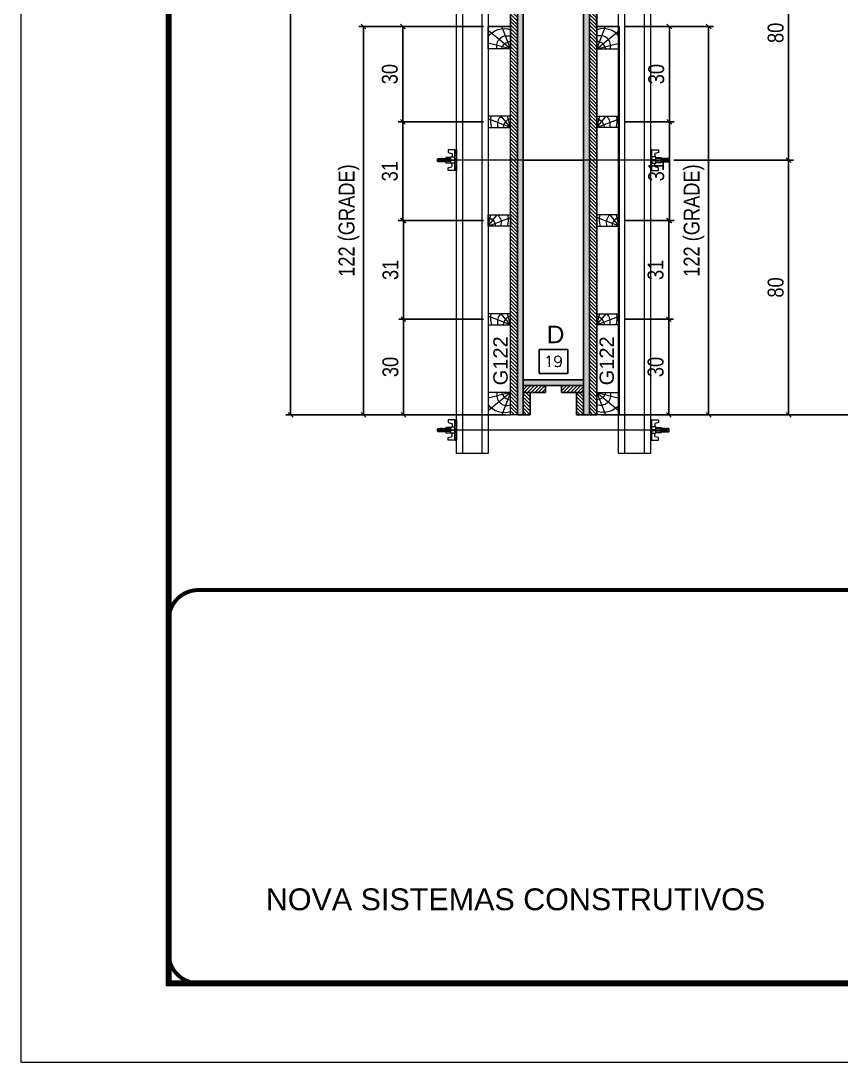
# Model space of a CAD drawing. Extents: x 2949 to 9230, y 1140 to 12527.
# Drawn here: x 6133 to 6548, y 9180 to 9707 of the extents above; entities that cross this region are included whole.
import ezdxf
from ezdxf.enums import TextEntityAlignment as Align

# ---------------------------------------------------------------- set-up
doc = ezdxf.new("R2010")
doc.units = 0
doc.linetypes.add('CONTINUO', pattern=[0])
doc.linetypes.add('DASHED', pattern=[0.75, 0.5, -0.25])
for name, color, linetype, lineweight in [('CONCRETO', 251, 'Continuous', 25), ('Folhas', 255, 'Continuous', 9), ('Hachura', 251, 'Continuous', 9), ('Madeira', 126, 'Continuous', 18), ('Perfil Metálico', 224, 'Continuous', 18), ('Sarr 2.2x7', 40, 'Continuous', 9), ('SARRAFO DE PRESSAO', 251, 'DASHED', 9)]:
    doc.layers.add(name, color=color, linetype=linetype, lineweight=lineweight)
for name, color, linetype in [('COTA', 241, 'Continuous'), ('Painéis', 200, 'Continuous'), ('SARRAFO', 251, 'Continuous'), ('TEXTO_GERAL', 7, 'Continuous')]:
    doc.layers.add(name, color=color, linetype=linetype)
doc.styles.add('ARIAL', font='arial.ttf')
doc.styles.add('COTA TECNICA 2X', font='techl___.ttf', dxfattribs={"height": 10})
doc.styles.add('ROMANS', font='romans.shx')
doc.styles.add('SANSSERIF', font='sas_____.pfb')
doc.dimstyles.new('Cota Seção interna', dxfattribs={"dimtxt": 7, "dimasz": 6, "dimexe": 0.18, "dimexo": 2, "dimgap": -4, "dimtad": 3, "dimdec": 1, "dimlfac": 0.5, "dimzin": 12, "dimdsep": 46, "dimtxsty": 'ROMANS', "dimblk": 'ARCHTICK', "dimcen": 0.09, "dimse1": 1, "dimse2": 1, "dimsd1": 1, "dimsd2": 1, "dimclrd": 180, "dimclre": 5, "dimclrt": 1, "dimadec": 0, "dimazin": 3, "dimtfac": 1, "dimtdec": 1, "dimtofl": 0, "dimtmove": 0, "dimatfit": 3, "dimldrblk": 'ARCHTICK', "dimfxl": 1, "dimtolj": 1, "dimtzin": 0, "dimarcsym": 0})
doc.dimstyles.new('SECAO PILAR', dxfattribs={"dimtxt": 10, "dimasz": 3, "dimexe": 3, "dimexo": 3, "dimgap": 3, "dimtad": 1, "dimdec": 1, "dimlfac": 0.5, "dimzin": 12, "dimdsep": 46, "dimtxsty": 'COTA TECNICA 2X', "dimblk1": 'OBLIQUE', "dimblk2": 'OBLIQUE', "dimsah": 1, "dimcen": 0.9, "dimclrd": 256, "dimclre": 256, "dimclrt": 256, "dimadec": 1, "dimazin": 3, "dimtfac": 1, "dimtdec": 1, "dimtmove": 0, "dimatfit": 3, "dimfxl": 1, "dimtolj": 1, "dimtzin": 12, "dimarcsym": 0})
pattern_1 = [(315, (151462.5227, 20969.8342), (1.12253202, 1.12253202), [])]
pattern_2 = [(45, (137704.6664, 53003.5942), (-1.12253202, 1.12253202), [])]
pattern_3 = [(315, (151470.5227, 21436.8342), (1.12253202, 1.12253202), [])]

# ---------------------------------------------------------------- blocks, each defined once
blk = doc.blocks.new('9999999999')
at = {"color": 30, "linetype": 'CONTINUO', "const_width": 2}
blk.add_lwpolyline([(99583.98, 34230.21), (99583.98, 34414.45, 0.414214), (99568.98, 34429.45), (98228.98, 34429.45, 0.414214), (98213.98, 34414.45), (98213.98, 34245.21, 0.414214), (98228.98, 34230.21), (99583.98, 34230.21)], format="xyb", dxfattribs=at)
at = {"layer": 'Folhas'}
blk.add_lwpolyline([(98138.98, 34190.21), (99623.98, 34190.21), (99623.98, 35240.21), (98138.98, 35240.21)], close=True, dxfattribs=at)
at = {"layer": 'Folhas', "color": 30, "const_width": 3}
blk.add_lwpolyline([(98213.98, 34230.21), (99583.98, 34230.21), (99583.98, 35200.21), (98213.98, 35200.21)], close=True, dxfattribs=at)
at = {"color": 7, "linetype": 'Continuous', "ltscale": 5, "style": 'ARIAL'}
blk.add_text('NOVA SISTEMAS CONSTRUTIVOS', height=11.0592, dxfattribs=at).set_placement((98263.19, 34267.21))
blk = doc.blocks.new('*D1142')
at = {"layer": 'COTA', "color": 180, "lineweight": -2, "transparency": 16777216}
for p, q in [((127503.96, 30134.79), (127485.96, 30134.79)), ((127485.96, 30134.79), (127485.96, 30119.79)), ((127503.96, 30119.79), (127503.96, 30134.79)), ((127485.96, 30119.79), (127503.96, 30119.79))]:
    blk.add_line(p, q, dxfattribs=at)
at = {"layer": 'Defpoints', "color": 0, "transparency": 16777216}
for p in [(127475.96, 30115.79), (127513.96, 30115.79), (127513.96, 30115.79)]:
    blk.add_point(p, dxfattribs=at)
at = {"layer": 'COTA', "color": 1, "transparency": 16777216, "insert": (127494.96, 30127.29), "char_height": 7, "attachment_point": 5, "style": 'ROMANS'}
blk.add_mtext('\\A1;19', dxfattribs=at)
blk = doc.blocks.new('_ArchTick')
at = {"color": 0, "linetype": 'ByBlock', "const_width": 0.15}
blk.add_lwpolyline([(-0.5, -0.5), (0.5, 0.5)], dxfattribs=at)
blk = doc.blocks.new('*D73')
at = {"layer": 'COTA', "color": 180, "lineweight": -2, "transparency": 16777216}
for p, q in [((127488.43, 30466.79), (127473.43, 30466.79)), ((127473.43, 30466.79), (127473.43, 30440.79)), ((127488.43, 30440.79), (127488.43, 30466.79)), ((127473.43, 30440.79), (127488.43, 30440.79))]:
    blk.add_line(p, q, dxfattribs=at)
at = {"layer": 'Defpoints', "color": 0, "transparency": 16777216}
for p in [(127492.43, 30791.79), (127513.96, 30791.79), (127513.96, 30115.79)]:
    blk.add_point(p, dxfattribs=at)
at = {"layer": 'COTA', "color": 1, "transparency": 16777216, "insert": (127480.93, 30453.79), "char_height": 7, "attachment_point": 5, "rotation": 90, "style": 'ROMANS'}
blk.add_mtext('\\A1;338', dxfattribs=at)
blk = doc.blocks.new('PONTALETE')
at = {"layer": 'Madeira'}
for q in [(2.71, 7), (7, 5.76), (7, 1.74)]:
    blk.add_line((0, 0), q, dxfattribs=at)
blk.add_lwpolyline([(0, 0), (7, 0), (7, 7), (0, 7)], close=True, dxfattribs=at)
for centre, radius, start, end in [((2.04, 0.06), 6.23, 37.2818, 109.0913), ((1.09, 0.9), 3.19, 343.603, 109.9847), ((-0.21, -0.78), 3.09, 14.6322, 86.0383)]:
    blk.add_arc(centre, radius, start, end, dxfattribs=at)
blk = doc.blocks.new('MEIO PONTALETE')
at = {"layer": 'Madeira'}
for q in [(2.71, 7), (3.5, 2.88), (3.5, 0.87)]:
    blk.add_line((0, 0), q, dxfattribs=at)
blk.add_lwpolyline([(0, 0), (3.5, 0), (3.5, 7), (0, 7)], close=True, dxfattribs=at)
for centre, radius, start, end in [((2.04, 0.06), 6.23, 76.4499, 109.0913), ((1.09, 0.9), 3.19, 40.9063, 109.9847), ((-0.21, -0.78), 3.09, 14.6322, 86.0383)]:
    blk.add_arc(centre, radius, start, end, dxfattribs=at)
blk = doc.blocks.new('_Oblique')
at = {"color": 0, "linetype": 'ByBlock', "lineweight": -2}
blk.add_line((-0.5, -0.5), (0.5, 0.5), dxfattribs=at)
blk = doc.blocks.new('*D83')
at = {"layer": 'COTA', "lineweight": -2, "transparency": 16777216}
for p, q in [((127450.96, 30337.79), (127397.37, 30337.79)), ((127400.37, 30337.79), (127400.37, 30277.79)), ((127450.96, 30277.79), (127397.37, 30277.79))]:
    blk.add_line(p, q, dxfattribs=at)
at = {"layer": 'Defpoints', "color": 0, "transparency": 16777216}
for p in [(127453.96, 30337.79), (127400.37, 30277.79), (127453.96, 30277.79)]:
    blk.add_point(p, dxfattribs=at)
at = {"layer": 'COTA', "lineweight": -2, "transparency": 16777216, "xscale": 3, "yscale": 3, "zscale": 3}
for p, rotation in [((127400.37, 30337.79), 90), ((127400.37, 30277.79), 270)]:
    blk.add_blockref('_Oblique', p, dxfattribs=dict(at, rotation=rotation))
at = {"layer": 'COTA', "transparency": 16777216, "insert": (127392.15, 30307.79), "char_height": 10, "attachment_point": 5, "rotation": 90, "style": 'COTA TECNICA 2X'}
blk.add_mtext('\\A1;30', dxfattribs=at)
blk = doc.blocks.new('*D84')
at = {"layer": 'COTA', "linetype": 'ByBlock', "lineweight": -2, "transparency": 16777216}
for p, q in [((127450.96, 30277.79), (127397.37, 30277.79)), ((127400.37, 30277.79), (127400.37, 30215.79)), ((127450.96, 30215.79), (127397.37, 30215.79))]:
    blk.add_line(p, q, dxfattribs=at)
at = {"layer": 'Defpoints', "color": 0, "linetype": 'ByBlock', "transparency": 16777216}
for p in [(127453.96, 30277.79), (127400.37, 30215.79), (127453.96, 30215.79)]:
    blk.add_point(p, dxfattribs=at)
at = {"layer": 'COTA', "linetype": 'ByBlock', "lineweight": -2, "transparency": 16777216, "xscale": 3, "yscale": 3, "zscale": 3}
for p, rotation in [((127400.37, 30277.79), 90), ((127400.37, 30215.79), 270)]:
    blk.add_blockref('_Oblique', p, dxfattribs=dict(at, rotation=rotation))
at = {"layer": 'COTA', "linetype": 'ByBlock', "transparency": 16777216, "insert": (127392.15, 30246.79), "char_height": 10, "attachment_point": 5, "rotation": 90, "style": 'COTA TECNICA 2X'}
blk.add_mtext('\\A1;31', dxfattribs=at)
blk = doc.blocks.new('*D85')
at = {"layer": 'COTA', "linetype": 'ByBlock', "lineweight": -2, "transparency": 16777216}
for p, q in [((127450.96, 30215.79), (127397.77, 30215.79)), ((127400.77, 30215.79), (127400.77, 30153.79)), ((127450.96, 30153.79), (127397.77, 30153.79))]:
    blk.add_line(p, q, dxfattribs=at)
at = {"layer": 'Defpoints', "color": 0, "linetype": 'ByBlock', "transparency": 16777216}
for p in [(127453.96, 30215.79), (127400.77, 30153.79), (127453.96, 30153.79)]:
    blk.add_point(p, dxfattribs=at)
at = {"layer": 'COTA', "linetype": 'ByBlock', "lineweight": -2, "transparency": 16777216, "xscale": 3, "yscale": 3, "zscale": 3}
for p, rotation in [((127400.77, 30215.79), 90), ((127400.77, 30153.79), 270)]:
    blk.add_blockref('_Oblique', p, dxfattribs=dict(at, rotation=rotation))
at = {"layer": 'COTA', "linetype": 'ByBlock', "transparency": 16777216, "insert": (127392.55, 30184.79), "char_height": 10, "attachment_point": 5, "rotation": 90, "style": 'COTA TECNICA 2X'}
blk.add_mtext('\\A1;31', dxfattribs=at)
blk = doc.blocks.new('*D86')
at = {"layer": 'COTA', "linetype": 'ByBlock', "lineweight": -2, "transparency": 16777216}
for p, q in [((127450.96, 30153.79), (127397.77, 30153.79)), ((127400.77, 30153.79), (127400.77, 30093.79)), ((127450.96, 30093.79), (127397.77, 30093.79))]:
    blk.add_line(p, q, dxfattribs=at)
at = {"layer": 'Defpoints', "color": 0, "linetype": 'ByBlock', "transparency": 16777216}
for p in [(127453.96, 30153.79), (127400.77, 30093.79), (127453.96, 30093.79)]:
    blk.add_point(p, dxfattribs=at)
at = {"layer": 'COTA', "linetype": 'ByBlock', "lineweight": -2, "transparency": 16777216, "xscale": 3, "yscale": 3, "zscale": 3}
for p, rotation in [((127400.77, 30153.79), 90), ((127400.77, 30093.79), 270)]:
    blk.add_blockref('_Oblique', p, dxfattribs=dict(at, rotation=rotation))
at = {"layer": 'COTA', "linetype": 'ByBlock', "transparency": 16777216, "insert": (127392.55, 30123.79), "char_height": 10, "attachment_point": 5, "rotation": 90, "style": 'COTA TECNICA 2X'}
blk.add_mtext('\\A1;30', dxfattribs=at)
blk = doc.blocks.new('*D87')
at = {"layer": 'COTA', "lineweight": -2, "transparency": 16777216}
for p, q in [((127450.96, 30337.79), (127372.67, 30337.79)), ((127375.67, 30337.79), (127375.67, 30093.79)), ((127450.96, 30093.79), (127372.67, 30093.79))]:
    blk.add_line(p, q, dxfattribs=at)
at = {"layer": 'Defpoints', "color": 0, "transparency": 16777216}
for p in [(127453.96, 30337.79), (127375.67, 30093.79), (127453.96, 30093.79)]:
    blk.add_point(p, dxfattribs=at)
at = {"layer": 'COTA', "lineweight": -2, "transparency": 16777216, "xscale": 3, "yscale": 3, "zscale": 3}
for p, rotation in [((127375.67, 30337.79), 90), ((127375.67, 30093.79), 270)]:
    blk.add_blockref('_Oblique', p, dxfattribs=dict(at, rotation=rotation))
at = {"layer": 'COTA', "transparency": 16777216, "insert": (127366.45, 30215.79), "char_height": 10, "attachment_point": 5, "rotation": 90, "style": 'COTA TECNICA 2X'}
blk.add_mtext('\\A1;122 (GRADE)', dxfattribs=at)
blk = doc.blocks.new('*D93')
at = {"layer": 'COTA', "lineweight": -2, "transparency": 16777216}
for p, q in [((127539.36, 30337.79), (127570.87, 30337.79)), ((127567.87, 30337.79), (127567.87, 30277.79)), ((127539.36, 30277.79), (127570.87, 30277.79))]:
    blk.add_line(p, q, dxfattribs=at)
at = {"layer": 'Defpoints', "color": 0, "transparency": 16777216}
for p in [(127536.36, 30337.79), (127536.36, 30277.79), (127567.87, 30277.79)]:
    blk.add_point(p, dxfattribs=at)
at = {"layer": 'COTA', "lineweight": -2, "transparency": 16777216, "xscale": 3, "yscale": 3, "zscale": 3}
for p, rotation in [((127567.87, 30337.79), 90), ((127567.87, 30277.79), 270)]:
    blk.add_blockref('_Oblique', p, dxfattribs=dict(at, rotation=rotation))
at = {"layer": 'COTA', "transparency": 16777216, "insert": (127559.65, 30307.79), "char_height": 10, "attachment_point": 5, "rotation": 90, "style": 'COTA TECNICA 2X'}
blk.add_mtext('\\A1;30', dxfattribs=at)
blk = doc.blocks.new('*D94')
at = {"layer": 'COTA', "linetype": 'ByBlock', "lineweight": -2, "transparency": 16777216}
for p, q in [((127539.36, 30277.79), (127570.87, 30277.79)), ((127567.87, 30277.79), (127567.87, 30215.79)), ((127539.36, 30215.79), (127570.87, 30215.79))]:
    blk.add_line(p, q, dxfattribs=at)
at = {"layer": 'Defpoints', "color": 0, "linetype": 'ByBlock', "transparency": 16777216}
for p in [(127536.36, 30277.79), (127536.36, 30215.79), (127567.87, 30215.79)]:
    blk.add_point(p, dxfattribs=at)
at = {"layer": 'COTA', "linetype": 'ByBlock', "lineweight": -2, "transparency": 16777216, "xscale": 3, "yscale": 3, "zscale": 3}
for p, rotation in [((127567.87, 30277.79), 90), ((127567.87, 30215.79), 270)]:
    blk.add_blockref('_Oblique', p, dxfattribs=dict(at, rotation=rotation))
at = {"layer": 'COTA', "linetype": 'ByBlock', "transparency": 16777216, "insert": (127559.65, 30246.79), "char_height": 10, "attachment_point": 5, "rotation": 90, "style": 'COTA TECNICA 2X'}
blk.add_mtext('\\A1;31', dxfattribs=at)
blk = doc.blocks.new('*D95')
at = {"layer": 'COTA', "linetype": 'ByBlock', "lineweight": -2, "transparency": 16777216}
for p, q in [((127539.36, 30215.79), (127570.47, 30215.79)), ((127567.47, 30215.79), (127567.47, 30153.79)), ((127539.36, 30153.79), (127570.47, 30153.79))]:
    blk.add_line(p, q, dxfattribs=at)
at = {"layer": 'Defpoints', "color": 0, "linetype": 'ByBlock', "transparency": 16777216}
for p in [(127536.36, 30215.79), (127536.36, 30153.79), (127567.47, 30153.79)]:
    blk.add_point(p, dxfattribs=at)
at = {"layer": 'COTA', "linetype": 'ByBlock', "lineweight": -2, "transparency": 16777216, "xscale": 3, "yscale": 3, "zscale": 3}
for p, rotation in [((127567.47, 30215.79), 90), ((127567.47, 30153.79), 270)]:
    blk.add_blockref('_Oblique', p, dxfattribs=dict(at, rotation=rotation))
at = {"layer": 'COTA', "linetype": 'ByBlock', "transparency": 16777216, "insert": (127559.25, 30184.79), "char_height": 10, "attachment_point": 5, "rotation": 90, "style": 'COTA TECNICA 2X'}
blk.add_mtext('\\A1;31', dxfattribs=at)
blk = doc.blocks.new('*D96')
at = {"layer": 'COTA', "linetype": 'ByBlock', "lineweight": -2, "transparency": 16777216}
for p, q in [((127539.36, 30153.79), (127570.47, 30153.79)), ((127567.47, 30153.79), (127567.47, 30093.79)), ((127539.36, 30093.79), (127570.47, 30093.79))]:
    blk.add_line(p, q, dxfattribs=at)
at = {"layer": 'Defpoints', "color": 0, "linetype": 'ByBlock', "transparency": 16777216}
for p in [(127536.36, 30153.79), (127536.36, 30093.79), (127567.47, 30093.79)]:
    blk.add_point(p, dxfattribs=at)
at = {"layer": 'COTA', "linetype": 'ByBlock', "lineweight": -2, "transparency": 16777216, "xscale": 3, "yscale": 3, "zscale": 3}
for p, rotation in [((127567.47, 30153.79), 90), ((127567.47, 30093.79), 270)]:
    blk.add_blockref('_Oblique', p, dxfattribs=dict(at, rotation=rotation))
at = {"layer": 'COTA', "linetype": 'ByBlock', "transparency": 16777216, "insert": (127559.25, 30123.79), "char_height": 10, "attachment_point": 5, "rotation": 90, "style": 'COTA TECNICA 2X'}
blk.add_mtext('\\A1;30', dxfattribs=at)
blk = doc.blocks.new('*D97')
at = {"layer": 'COTA', "lineweight": -2, "transparency": 16777216}
for p, q in [((127539.36, 30337.79), (127595.57, 30337.79)), ((127592.57, 30337.79), (127592.57, 30093.79)), ((127539.36, 30093.79), (127595.57, 30093.79))]:
    blk.add_line(p, q, dxfattribs=at)
at = {"layer": 'Defpoints', "color": 0, "transparency": 16777216}
for p in [(127536.36, 30337.79), (127536.36, 30093.79), (127592.57, 30093.79)]:
    blk.add_point(p, dxfattribs=at)
at = {"layer": 'COTA', "lineweight": -2, "transparency": 16777216, "xscale": 3, "yscale": 3, "zscale": 3}
for p, rotation in [((127592.57, 30337.79), 90), ((127592.57, 30093.79), 270)]:
    blk.add_blockref('_Oblique', p, dxfattribs=dict(at, rotation=rotation))
at = {"layer": 'COTA', "transparency": 16777216, "insert": (127583.35, 30215.79), "char_height": 10, "attachment_point": 5, "rotation": 90, "style": 'COTA TECNICA 2X'}
blk.add_mtext('\\A1;122 (GRADE)', dxfattribs=at)
blk = doc.blocks.new('C')
at = {"layer": 'Hachura', "color": 0}
for p, q in [((0, 3.22), (0, -3.22)), ((0.45, 3.22), (0, 3.22)), ((0.46, 3.16), (0, 3.16)), ((0.46, 3.05), (0, 3.05)), ((0.46, 2.88), (0, 2.88)), ((0, 2.75), (0, -1.16)), ((0.46, 2.65), (0, 2.65)), ((0.46, 2.23), (0, 2.23)), ((0.46, 1.51), (0, 1.51)), ((0.39, 0.49), (0.17, 0.49)), ((0.45, -3.23), (0.45, 3.22)), ((0.45, 3.22), (2.58, 3.22)), ((1.74, 0.97), (0.45, 0.97)), ((1.45, 0.1), (0.45, 0.1)), ((1.35, 1.94), (1.35, 0.96)), ((2.58, 2.39), (1.47, 2.09)), ((1.74, -0.97), (1.74, 0.97)), ((1.74, 0.97), (1.74, 0.84)), ((1.74, 0.97), (1.74, 0.84)), ((1.74, 0.84), (3.35, 0.84)), ((3.35, 0.45), (1.74, 0.45)), ((2.58, 3.22), (2.58, 2.39)), ((3.32, 0.84), (3.32, -0.84)), ((3.35, 0.84), (3.35, -0.84)), ((3.68, 0.45), (3.35, 0.45)), ((3.84, -0.52), (3.35, 0.45)), ((3.35, 0.06), (3.67, -0.57)), ((3.68, 0.45), (4.16, -0.52)), ((3.72, 0.5), (4.25, -0.57)), ((4.37, -0.55), (3.83, 0.53)), ((4.15, 0.45), (3.93, 0.45)), ((4.42, -0.52), (3.93, 0.45)), ((4.15, 0.45), (4.26, 0.45)), ((4.26, 0.45), (4.74, -0.52)), ((4.3, 0.5), (4.83, -0.57)), ((4.95, -0.55), (4.41, 0.53)), ((4.51, 0.45), (4.84, 0.45)), ((5, -0.52), (4.51, 0.45)), ((4.84, 0.45), (5.32, -0.52)), ((4.88, 0.5), (5.41, -0.57)), ((5.53, -0.55), (4.99, 0.53)), ((5.58, -0.52), (5.09, 0.45)), ((5.42, 0.45), (5.09, 0.45)), ((5.58, -0.52), (5.09, 0.45)), ((5.42, 0.45), (5.74, -0.19)), ((5.46, 0.5), (5.74, -0.07)), ((5.74, 0.19), (5.57, 0.53)), ((5.74, 0.32), (5.68, 0.45)), ((5.68, 0.45), (5.74, 0.45)), ((5.74, 0.45), (5.9, 0.29)), ((5.74, 0.45), (5.74, -0.52)), ((5.9, -0.36), (5.9, 0.29)), ((0.45, 0), (0, 0)), ((0.46, -1.52), (0, -1.52)), ((0.46, -2.23), (0, -2.23)), ((0.46, -2.65), (0, -2.65)), ((0.46, -2.88), (0, -2.88)), ((0.46, -3.05), (0, -3.05)), ((0.46, -3.16), (0, -3.16)), ((0, -3.22), (2.57, -3.22)), ((0.08, -0.48), (0.29, -0.48)), ((0.29, -0.48), (0.4, -0.48)), ((0.45, 0), (0.45, -0.97)), ((0.45, -0.16), (1.45, -0.16)), ((0.45, -0.65), (0.45, -0.32)), ((0.45, -3.23), (0.45, -0.65)), ((0.45, -0.97), (1.74, -0.97)), ((1.35, -1.94), (1.35, -0.97)), ((2.58, -2.39), (1.47, -2.1)), ((3.35, -0.32), (1.74, -0.32)), ((3.35, -0.84), (1.74, -0.84)), ((2.58, -3.23), (2.58, -2.39)), ((3.35, -0.07), (3.58, -0.52)), ((3.35, -0.52), (3.58, -0.52)), ((3.84, -0.52), (4.16, -0.52)), ((4.42, -0.52), (4.74, -0.52)), ((4.63, -0.52), (4.74, -0.52)), ((5, -0.52), (5.32, -0.52)), ((5.58, -0.52), (5.74, -0.52)), ((5.74, -0.52), (5.9, -0.36)), ((5.74, -0.52), (5.74, -0.52))]:
    blk.add_line(p, q, dxfattribs=at)
for centre, radius, start, end in [((1.52, 1.94), 0.161, 104.7436, 180), ((1.44, -0.03), 0.129, 272.695, 87.305), ((3.81, 0.39), 0.143, 25.5688, 154.4312), ((4.39, 0.39), 0.143, 25.5688, 154.4312), ((4.97, 0.39), 0.143, 25.5688, 154.4312), ((5.55, 0.39), 0.143, 25.5688, 154.4312), ((0.17, -0.37), 0.174, 221.744, 317.8592), ((1.52, -1.94), 0.161, 180, 255.2564), ((3.71, -0.4), 0.174, 222.1408, 318.256), ((4.29, -0.4), 0.174, 222.1408, 318.256), ((4.87, -0.4), 0.174, 222.1408, 318.256), ((5.45, -0.4), 0.174, 222.1408, 318.256), ((5.61, -0.4), 0.174, 317.8592, 318.256)]:
    blk.add_arc(centre, radius, start, end, dxfattribs=at)
blk = doc.blocks.new('*D107')
at = {"layer": 'COTA', "lineweight": -2, "transparency": 16777216}
for p, q in [((127570.76, 30253.72), (127645.86, 30253.72)), ((127642.86, 30093.79), (127642.86, 30253.72)), ((127539.36, 30093.79), (127645.86, 30093.79))]:
    blk.add_line(p, q, dxfattribs=at)
at = {"layer": 'Defpoints', "color": 0, "transparency": 16777216}
for p in [(127567.76, 30253.72), (127642.86, 30253.72), (127536.36, 30093.79)]:
    blk.add_point(p, dxfattribs=at)
at = {"layer": 'COTA', "lineweight": -2, "transparency": 16777216, "xscale": 3, "yscale": 3, "zscale": 3}
for p, rotation in [((127642.86, 30253.72), 90), ((127642.86, 30093.79), 270)]:
    blk.add_blockref('_Oblique', p, dxfattribs=dict(at, rotation=rotation))
at = {"layer": 'COTA', "transparency": 16777216, "insert": (127634.73, 30173.75), "char_height": 10, "attachment_point": 5, "rotation": 90, "style": 'COTA TECNICA 2X'}
blk.add_mtext('\\A1;80', dxfattribs=at)
blk = doc.blocks.new('*D108')
at = {"layer": 'COTA', "lineweight": -2, "transparency": 16777216}
for p, q in [((127570.76, 30413.72), (127645.86, 30413.72)), ((127642.86, 30253.72), (127642.86, 30413.72)), ((127570.76, 30253.72), (127645.86, 30253.72))]:
    blk.add_line(p, q, dxfattribs=at)
at = {"layer": 'Defpoints', "color": 0, "transparency": 16777216}
for p in [(127567.76, 30413.72), (127642.86, 30413.72), (127567.76, 30253.72)]:
    blk.add_point(p, dxfattribs=at)
at = {"layer": 'COTA', "lineweight": -2, "transparency": 16777216, "xscale": 3, "yscale": 3, "zscale": 3}
for p, rotation in [((127642.86, 30413.72), 90), ((127642.86, 30253.72), 270)]:
    blk.add_blockref('_Oblique', p, dxfattribs=dict(at, rotation=rotation))
at = {"layer": 'COTA', "transparency": 16777216, "insert": (127634.73, 30333.72), "char_height": 10, "attachment_point": 5, "rotation": 90, "style": 'COTA TECNICA 2X'}
blk.add_mtext('\\A1;80', dxfattribs=at)
blk = doc.blocks.new('*D111')
at = {"layer": 'COTA', "lineweight": -2, "transparency": 16777216}
for p, q in [((127524.96, 30791.79), (127704.06, 30791.79)), ((127701.06, 30791.79), (127701.06, 30093.79)), ((127524.96, 30093.79), (127704.06, 30093.79))]:
    blk.add_line(p, q, dxfattribs=at)
at = {"layer": 'Defpoints', "color": 0, "transparency": 16777216}
for p in [(127521.96, 30791.79), (127521.96, 30093.79), (127701.06, 30093.79)]:
    blk.add_point(p, dxfattribs=at)
at = {"layer": 'COTA', "lineweight": -2, "transparency": 16777216, "xscale": 3, "yscale": 3, "zscale": 3}
for p, rotation in [((127701.06, 30791.79), 90), ((127701.06, 30093.79), 270)]:
    blk.add_blockref('_Oblique', p, dxfattribs=dict(at, rotation=rotation))
at = {"layer": 'COTA', "transparency": 16777216, "insert": (127692.81, 30442.79), "char_height": 10, "attachment_point": 5, "rotation": 90, "style": 'COTA TECNICA 2X'}
blk.add_mtext('\\A1;349 - painel', dxfattribs=at)
blk = doc.blocks.new('*D112')
at = {"layer": 'COTA', "lineweight": -2, "transparency": 16777216}
for p, q in [((127464.96, 30745.79), (127326.81, 30745.79)), ((127329.81, 30093.79), (127329.81, 30745.79)), ((127464.96, 30093.79), (127326.81, 30093.79))]:
    blk.add_line(p, q, dxfattribs=at)
at = {"layer": 'Defpoints', "color": 0, "transparency": 16777216}
for p in [(127329.81, 30745.79), (127467.96, 30745.79), (127467.96, 30093.79)]:
    blk.add_point(p, dxfattribs=at)
at = {"layer": 'COTA', "lineweight": -2, "transparency": 16777216, "xscale": 3, "yscale": 3, "zscale": 3}
for p, rotation in [((127329.81, 30745.79), 90), ((127329.81, 30093.79), 270)]:
    blk.add_blockref('_Oblique', p, dxfattribs=dict(at, rotation=rotation))
at = {"layer": 'COTA', "transparency": 16777216, "insert": (127321.59, 30419.79), "char_height": 10, "attachment_point": 5, "rotation": 90, "style": 'COTA TECNICA 2X'}
blk.add_mtext('\\A1;326 - painel', dxfattribs=at)
blk = doc.blocks.new('SECAO 2')
at = {"layer": 'Hachura'}
h = blk.add_hatch(color=256, dxfattribs=at)
h.dxf.hatch_style = 1
h.paths.add_polyline_path([(127513.96, 30791.79), (127513.96, 30093.79), (127517.56, 30093.79), (127517.56, 30791.79)])
h = blk.add_hatch(dxfattribs=at)
h.set_pattern_fill('ANSI31', color=256, scale=0.5, angle=270, style=0)
h.set_pattern_definition(pattern_3)
h.paths.add_polyline_path([(127517.56, 30791.79), (127521.96, 30791.79), (127521.96, 30093.79), (127517.56, 30093.79)])
h = blk.add_hatch(dxfattribs=at)
h.set_pattern_fill('ANSI31', color=256, scale=0.5, angle=270, style=0)
h.set_pattern_definition(pattern_3)
h.paths.add_polyline_path([(127472.36, 30745.79), (127467.96, 30745.79), (127467.96, 30093.79), (127472.36, 30093.79)])
h = blk.add_hatch(color=256, dxfattribs=at)
h.dxf.hatch_style = 1
h.paths.add_polyline_path([(127475.96, 30745.79), (127475.96, 30093.79), (127472.36, 30093.79), (127472.36, 30745.79)])
h = blk.add_hatch(color=256, dxfattribs=at)
h.dxf.hatch_style = 1
h.paths.add_polyline_path([(127513.96, 30112.19), (127513.96, 30115.79), (127475.96, 30115.79), (127475.96, 30112.19)])
h = blk.add_hatch(dxfattribs=at)
h.set_pattern_fill('ANSI31', color=256, scale=0.5, angle=360, style=0)
h.set_pattern_definition(pattern_2)
h.paths.add_polyline_path([(127475.96, 30112.19), (127475.96, 30107.79), (127489.96, 30107.79), (127489.96, 30112.19)])
h = blk.add_hatch(dxfattribs=at)
h.set_pattern_fill('ANSI31', color=256, scale=0.5, angle=360, style=0)
h.set_pattern_definition(pattern_2)
h.paths.add_polyline_path([(127513.96, 30112.19), (127513.96, 30107.79), (127499.96, 30107.79), (127499.96, 30112.19)])
h = blk.add_hatch(dxfattribs=at)
h.set_pattern_fill('ANSI31', color=256, scale=0.5, angle=270, style=0)
h.set_pattern_definition(pattern_1)
h.paths.add_polyline_path([(127480.36, 30107.79), (127475.96, 30107.79), (127475.96, 30093.79), (127480.36, 30093.79)])
h = blk.add_hatch(dxfattribs=at)
h.set_pattern_fill('ANSI31', color=256, scale=0.5, angle=270, style=0)
h.set_pattern_definition(pattern_1)
h.paths.add_polyline_path([(127509.56, 30107.79), (127513.96, 30107.79), (127513.96, 30093.79), (127509.56, 30093.79)])
at = {"layer": 'CONCRETO', "color": 2}
blk.add_lwpolyline([(127513.96, 30115.79), (127475.96, 30115.79), (127475.96, 30753.79), (127375.96, 30753.79), (127375.96, 30791.79), (127513.96, 30791.79)], close=True, dxfattribs=at)
at = {"layer": 'Hachura'}
for p, q in [((127566.76, 30253.79), (127426.96, 30253.78)), ((127566.76, 30084.18), (127426.96, 30084.18))]:
    blk.add_line(p, q, dxfattribs=at)
at = {"layer": 'Madeira'}
for points in [[(127453.96, 30093.79), (127467.96, 30093.79), (127467.96, 30337.79), (127453.96, 30337.79)], [(127536.36, 30093.79), (127522.36, 30093.79), (127522.36, 30337.79), (127536.36, 30337.79)]]:
    blk.add_lwpolyline(points, close=True, dxfattribs=at)
at = {"layer": 'Painéis', "linetype": 'ByBlock'}
for p, q in [((127522.1, 30543.39), (127522.1, 30337.79)), ((127467.96, 30501.79), (127467.96, 30337.79)), ((127513.96, 30253.79), (127475.96, 30253.79))]:
    blk.add_line(p, q, dxfattribs=at)
at = {"layer": 'Painéis'}
for points in [[(127513.96, 30791.79), (127521.96, 30791.79), (127522.36, 30093.79), (127513.96, 30093.79)], [(127513.96, 30791.79), (127513.96, 30093.79), (127517.56, 30093.79), (127517.56, 30791.79)], [(127475.96, 30745.79), (127475.96, 30093.79), (127472.36, 30093.79), (127472.36, 30745.79)], [(127513.96, 30112.19), (127513.96, 30115.79), (127475.96, 30115.79), (127475.96, 30112.19)]]:
    blk.add_lwpolyline(points, close=True, dxfattribs=at)
at = {"layer": 'Perfil Metálico'}
for points in [[(127535.96, 30839.69), (127555.96, 30839.69), (127555.96, 30069.42), (127535.96, 30069.42)], [(127551.96, 30069.42), (127539.96, 30069.42), (127539.96, 30839.69), (127551.96, 30839.69)], [(127433.96, 30731.79), (127453.96, 30731.79), (127453.96, 30069.42), (127433.96, 30069.42)], [(127449.96, 30069.42), (127437.96, 30069.42), (127437.96, 30731.79), (127449.96, 30731.79)]]:
    blk.add_lwpolyline(points, close=True, dxfattribs=at)
at = {"layer": 'Sarr 2.2x7'}
blk.add_lwpolyline([(127472.36, 30745.79), (127472.36, 30093.79), (127467.96, 30093.79), (127467.96, 30745.79)], close=True, dxfattribs=at)
at = {"layer": 'SARRAFO'}
for points in [[(127489.96, 30107.79), (127475.96, 30107.79), (127475.96, 30112.19), (127489.96, 30112.19)], [(127499.96, 30107.79), (127513.96, 30107.79), (127513.96, 30112.19), (127499.96, 30112.19)], [(127475.96, 30093.79), (127475.96, 30107.79), (127480.36, 30107.79), (127480.36, 30093.79)], [(127513.96, 30093.79), (127513.96, 30107.79), (127509.56, 30107.79), (127509.56, 30093.79)]]:
    blk.add_lwpolyline(points, close=True, dxfattribs=at)
at = {"layer": 'Hachura', "linetype": 'Continuous', "yscale": 2, "zscale": 2}
for p, xscale in [((127433.96, 30253.79), -2), ((127555.96, 30253.79), 2), ((127433.96, 30084.19), -2), ((127555.96, 30084.18), 2)]:
    blk.add_blockref('C', p, dxfattribs=dict(at, xscale=xscale))
at = {"layer": 'Madeira', "yscale": 2, "zscale": 2}
for p, xscale in [((127467.96, 30323.79), -2), ((127522.36, 30323.79), 2)]:
    blk.add_blockref('PONTALETE', p, dxfattribs=dict(at, xscale=xscale))
at = {"layer": 'Madeira'}
for name, p, xscale, yscale, zscale, rotation in [('MEIO PONTALETE', (127467.96, 30274.29), 1.999999997962732, 1.999999997962732, 1.999999997962732, 90.00000000000001), ('MEIO PONTALETE', (127522.36, 30274.29), -1.999999997962732, 1.999999997962732, 1.999999997962732, 270), ('MEIO PONTALETE', (127453.96, 30212.29), -1.999999997962732, 1.999999997962732, 1.999999997962732, 270), ('MEIO PONTALETE', (127536.36, 30212.29), 1.999999997962732, 1.999999997962732, 1.999999997962732, 90.00000000000001), ('MEIO PONTALETE', (127467.96, 30150.29), 1.999999997962732, 1.999999997962732, 1.999999997962732, 90.00000000000001), ('MEIO PONTALETE', (127522.36, 30150.29), -1.999999997962732, 1.999999997962732, 1.999999997962732, 270), ('PONTALETE', (127467.96, 30107.79), 2, 2, 2, 180), ('PONTALETE', (127522.36, 30107.79), -2, 2, 2, 180)]:
    blk.add_blockref(name, p, dxfattribs=dict(at, xscale=xscale, yscale=yscale, zscale=zscale, rotation=rotation))
at = {"layer": 'TEXTO_GERAL', "style": 'ARIAL'}
blk.add_text('D', height=11, dxfattribs=at).set_placement((127496.36, 30144.26), align=Align.MIDDLE_CENTER)
at = {"layer": 'TEXTO_GERAL', "color": 0, "linetype": 'Continuous', "style": 'SANSSERIF'}
for p in [(127461.72, 30112.29), (127528.48, 30112.29)]:
    blk.add_text('G122', height=9, rotation=90, dxfattribs=at).set_placement(p, align=Align.MIDDLE_LEFT)
at = {"layer": 'COTA'}
for base, p1, p2, angle, picture, middle, dimtype in [((127492.43, 30791.79), (127513.96, 30115.79), (127513.96, 30791.79), 90, '*D73', (127492.43, 30453.79), 129), ((127513.96, 30115.79), (127475.96, 30115.79), (127513.96, 30115.79), 0, '*D1142', (127494.96, 30115.79), 128)]:
    dim = blk.add_linear_dim(base=base, p1=p1, p2=p2, angle=angle, dimstyle='Cota Seção interna', dxfattribs=at)
    dim.commit()
    dim.dimension.update_dxf_attribs({"geometry": picture, "text_midpoint": middle, "dimtype": dimtype})
for base, p1, p2, text, picture, middle in [((127701.06, 30093.79), (127521.96, 30791.79), (127521.96, 30093.79), '<> - painel', '*D111', (127692.81, 30442.79)), ((127329.81, 30745.79), (127467.96, 30093.79), (127467.96, 30745.79), '<> - painel', '*D112', (127321.59, 30419.79)), ((127375.67, 30093.79), (127453.96, 30337.79), (127453.96, 30093.79), '<> (GRADE)', '*D87', (127366.45, 30215.79)), ((127592.57, 30093.79), (127536.36, 30337.79), (127536.36, 30093.79), '<> (GRADE)', '*D97', (127583.35, 30215.79))]:
    dim = blk.add_linear_dim(base=base, p1=p1, p2=p2, angle=90, text=text, dimstyle='SECAO PILAR', dxfattribs=at)
    dim.commit()
    dim.dimension.update_dxf_attribs({"geometry": picture, "text_midpoint": middle})
for base, p1, p2, picture, middle in [((127642.86, 30413.72), (127567.76, 30253.72), (127567.76, 30413.72), '*D108', (127634.73, 30333.72)), ((127400.37, 30277.79), (127453.96, 30337.79), (127453.96, 30277.79), '*D83', (127392.15, 30307.79)), ((127567.87, 30277.79), (127536.36, 30337.79), (127536.36, 30277.79), '*D93', (127559.65, 30307.79)), ((127642.86, 30253.72), (127536.36, 30093.79), (127567.76, 30253.72), '*D107', (127634.73, 30173.75))]:
    dim = blk.add_linear_dim(base=base, p1=p1, p2=p2, angle=90, dimstyle='SECAO PILAR', dxfattribs=at)
    dim.commit()
    dim.dimension.update_dxf_attribs({"geometry": picture, "text_midpoint": middle})
at = {"layer": 'COTA', "linetype": 'ByBlock'}
for base, p1, p2, picture, middle in [((127400.37, 30215.79), (127453.96, 30277.79), (127453.96, 30215.79), '*D84', (127392.15, 30246.79)), ((127567.87, 30215.79), (127536.36, 30277.79), (127536.36, 30215.79), '*D94', (127559.65, 30246.79)), ((127400.77, 30153.79), (127453.96, 30215.79), (127453.96, 30153.79), '*D85', (127392.55, 30184.79)), ((127567.47, 30153.79), (127536.36, 30215.79), (127536.36, 30153.79), '*D95', (127559.25, 30184.79)), ((127400.77, 30093.79), (127453.96, 30153.79), (127453.96, 30093.79), '*D86', (127392.55, 30123.79)), ((127567.47, 30093.79), (127536.36, 30153.79), (127536.36, 30093.79), '*D96', (127559.25, 30123.79))]:
    dim = blk.add_linear_dim(base=base, p1=p1, p2=p2, angle=90, dimstyle='SECAO PILAR', override={"dimtmove": 1}, dxfattribs=at)
    dim.commit()
    dim.dimension.update_dxf_attribs({"geometry": picture, "text_midpoint": middle})

msp = doc.modelspace()

# ---------------------------------------------------------------- block references
at = {"layer": 'Painéis', "linetype": 'ByBlock', "xscale": 0.8065405114314628, "yscale": 0.8065405114314628, "zscale": 0.8065405114314628}
msp.add_blockref('SECAO 2', (-96427.31, -14764.2), dxfattribs=at)
at = {"layer": 'SARRAFO DE PRESSAO', "color": 6, "linetype": 'ByBlock'}
msp.add_blockref('9999999999', (-92006.44, -25010.62), dxfattribs=at)

doc.saveas('drawing.dxf')
